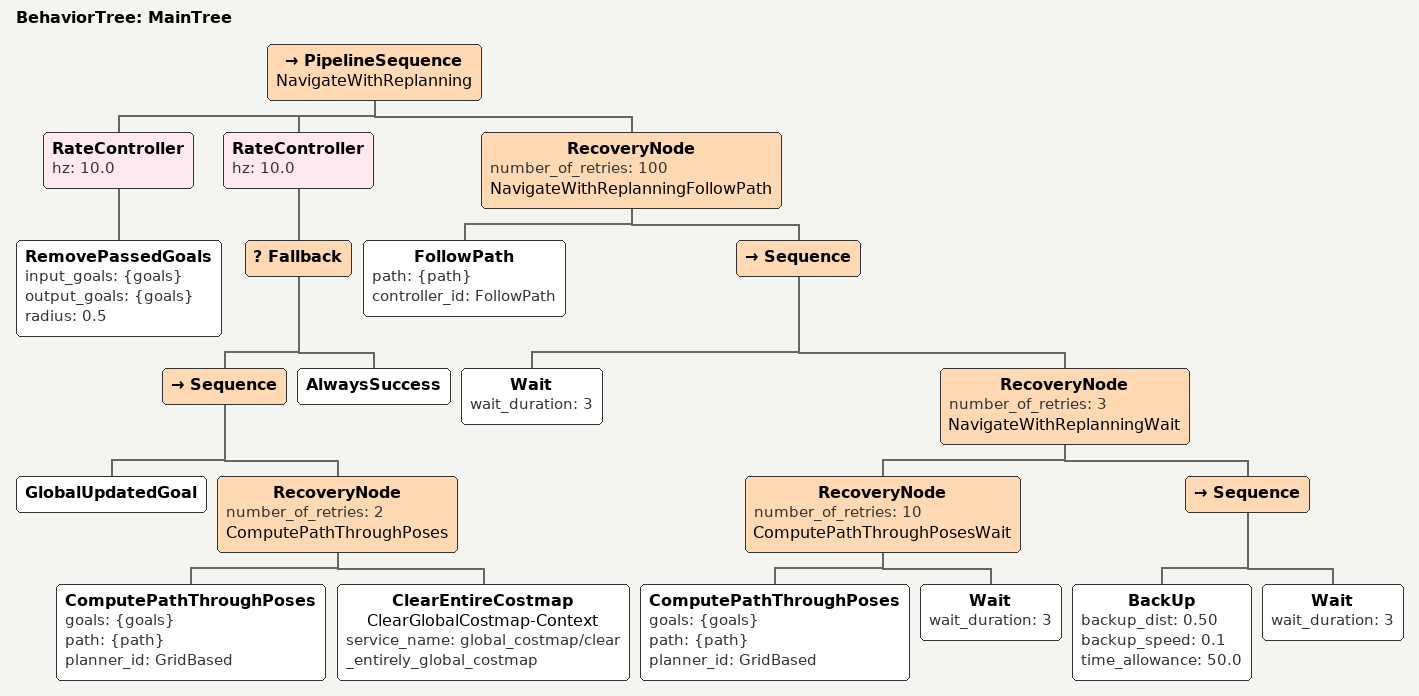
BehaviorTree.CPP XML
<!-- ①パスの定期的な再計算はしない                                                       -->
<!-- ②ゴールの更新はGlobalUpdatedGoalを使用                                              -->
<!-- ③経路の再計算ができない場合は事象がクリアされるまで待機(リトライ10回)               -->
<!--   待機中は再計算を定期的に実施(3s周期)                                               -->
<!-- ④事象がクリアされない場合は少し後ろに戻って(バックアップ)                           -->
<!--   経路の再計算をする                                                                 -->

<root main_tree_to_execute="MainTree">
  <BehaviorTree ID="MainTree">
    <PipelineSequence name="NavigateWithReplanning">
      <RateController hz="10.0">
        <RemovePassedGoals input_goals="{goals}" output_goals="{goals}" radius="0.5"/>
      </RateController>
      <RateController hz="10.0">
        <Fallback>
          <Sequence>
            <GlobalUpdatedGoal />
            <RecoveryNode number_of_retries="2" name="ComputePathThroughPoses">
              <ComputePathThroughPoses goals="{goals}" path="{path}" planner_id="GridBased"/>
              <ClearEntireCostmap name="ClearGlobalCostmap-Context" service_name="global_costmap/clear_entirely_global_costmap"/>
            </RecoveryNode>
          </Sequence>
          <AlwaysSuccess />
        </Fallback>
      </RateController>
      <RecoveryNode number_of_retries="100" name="NavigateWithReplanningFollowPath">
        <FollowPath path="{path}" controller_id="FollowPath"/>
        <Sequence>
          <Wait wait_duration="3" />
          <RecoveryNode number_of_retries="3" name="NavigateWithReplanningWait">
            <RecoveryNode number_of_retries="10" name="ComputePathThroughPosesWait">
              <ComputePathThroughPoses goals="{goals}" path="{path}" planner_id="GridBased"/>
              <Wait wait_duration="3" />
            </RecoveryNode>
            <Sequence>
              <BackUp backup_dist="0.50" backup_speed="0.1" time_allowance="50.0"/>
              <Wait wait_duration="3" />
            </Sequence>
          </RecoveryNode>
        </Sequence>
      </RecoveryNode>
    </PipelineSequence>
  </BehaviorTree>
</root>
